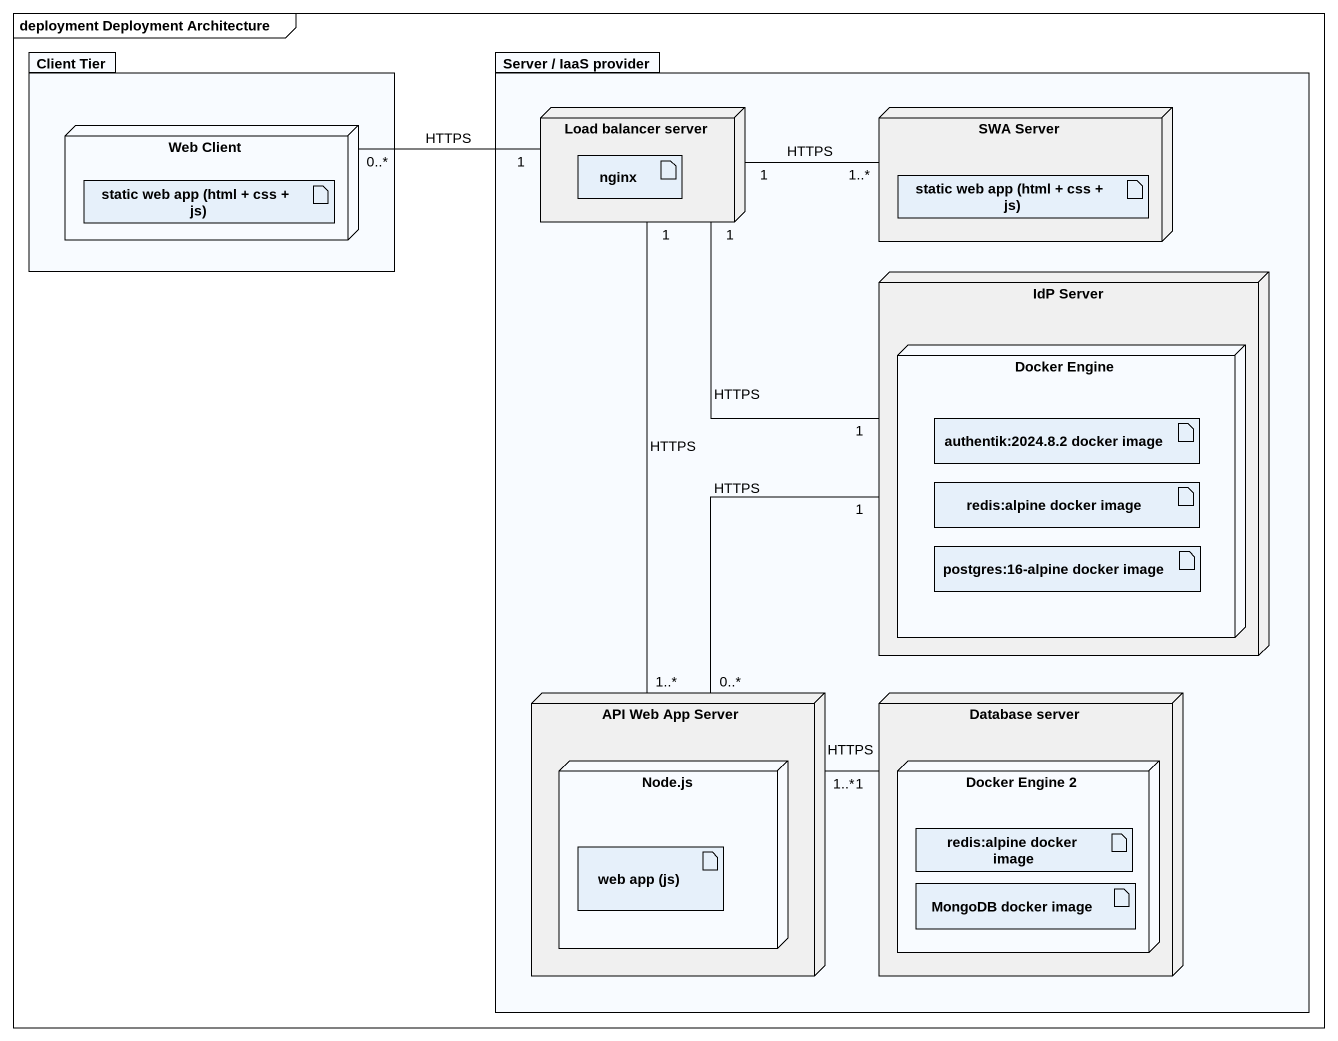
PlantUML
@startuml
mainframe deployment Deployment Architecture
package "Client Tier" as Client_Tier {
  node "Web Client" as Web_Client {
    artifact "static web app (html + css + js)" as static_web_app_html_css_js_2
  }
}
package "Server / IaaS provider" as Server_IaaS_provider {
  node "Load balancer server" as Load_balancer_server #F0F0F0 {
    artifact nginx
  }
  node "SWA Server" as SWA_Server #F0F0F0 {
    artifact "static web app (html + css + js)" as static_web_app_html_css_js
  }
  node "IdP Server" as IdP_Server #F0F0F0 {
    node "Docker Engine" as Docker_Engine {
      artifact "authentik:2024.8.2 docker image" as authentik_2024_8_2_docker
      artifact "redis:alpine docker image" as redis_alpine_docker_image
      artifact "postgres:16-alpine docker image" as postgres_16_alpine_docker
    }
  }
  node "API Web App Server" as API_Web_App_Server #F0F0F0 {
    node "Node.js" as Node_js {
      artifact "web app (js)" as web_app_js
    }
  }
  node "Database server" as Database_server #F0F0F0 {
    node "Docker Engine 2" as Docker_Engine_2 {
      artifact "redis:alpine docker image" as redis_alpine_docker_image_2
      artifact "MongoDB docker image" as MongoDB_docker_image
    }
  }
}
Load_balancer_server "1" -right- "1..*" SWA_Server : HTTPS
Load_balancer_server "1" -- "1" IdP_Server : HTTPS
Load_balancer_server "1" -- "1..*" API_Web_App_Server : HTTPS
Web_Client "0..*" -right- "1" Load_balancer_server : HTTPS
API_Web_App_Server "0..*" -up- "1" IdP_Server : HTTPS
API_Web_App_Server "1..*" -right- "1" Database_server : HTTPS
@enduml
